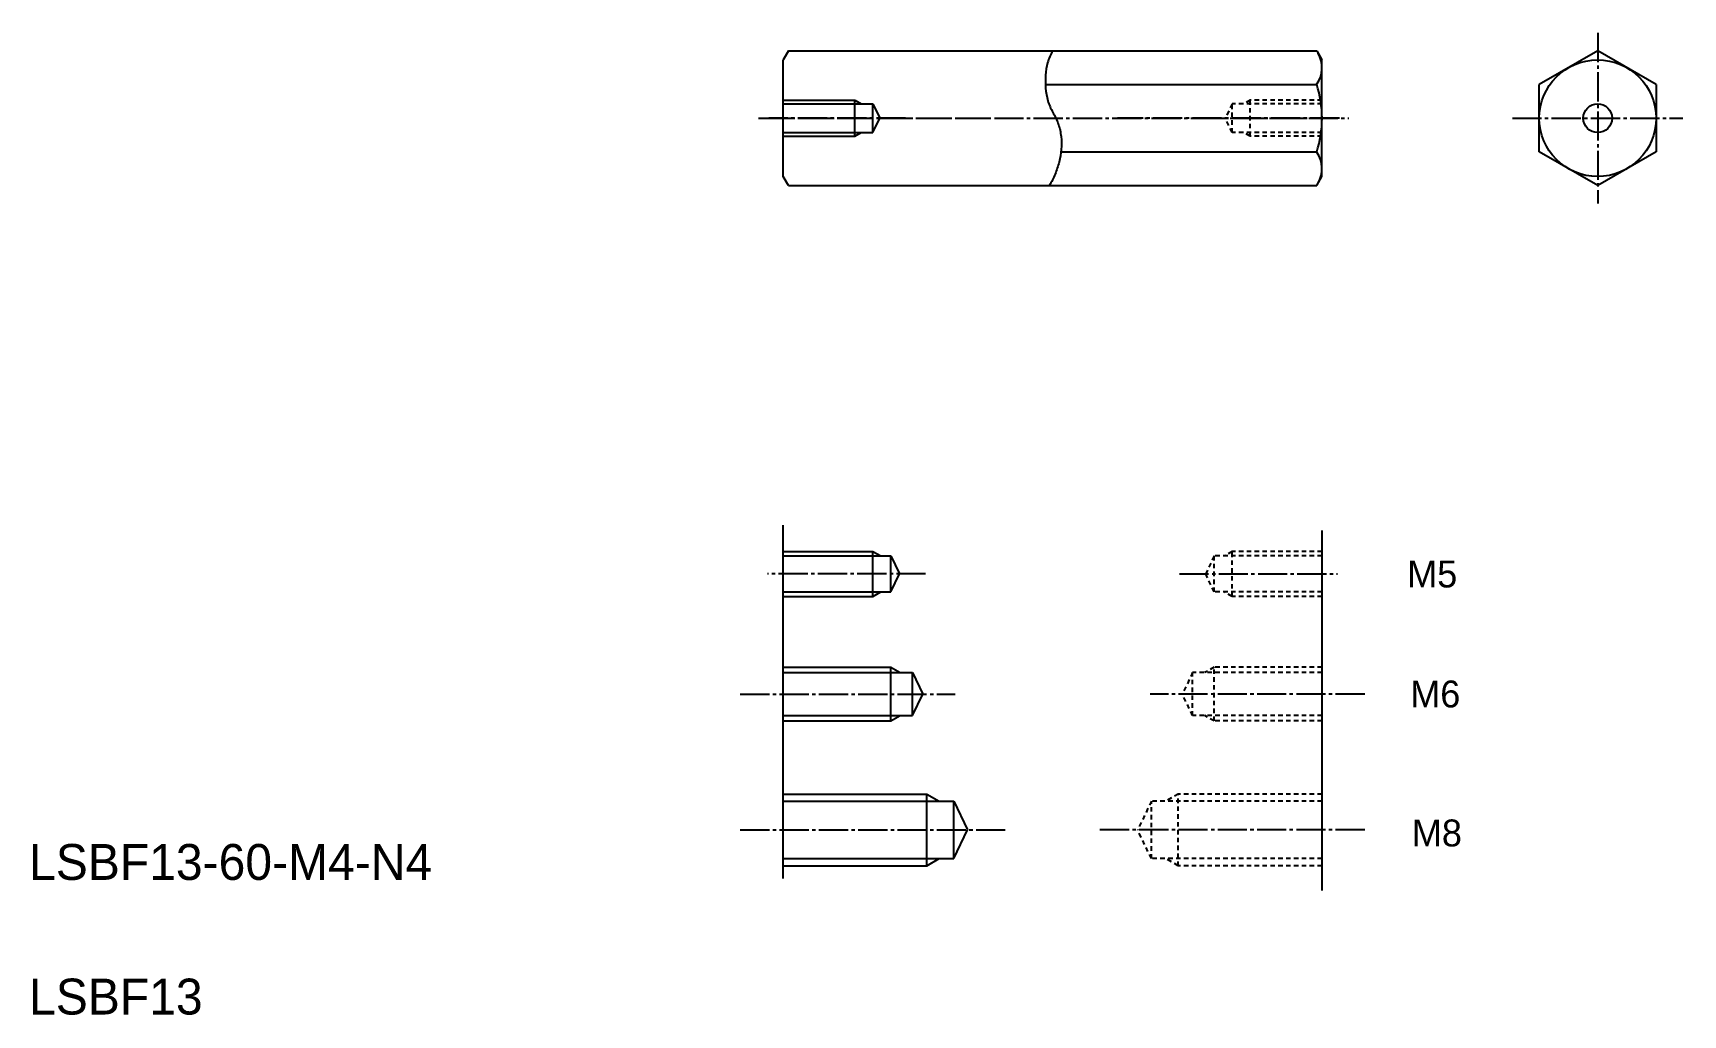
# Model space of a CAD drawing. Extents: x 10 to 194, y 10 to 119.
import ezdxf

# ---------------------------------------------------------------- set-up
doc = ezdxf.new("R2010")
doc.units = 0
doc.header["$LTSCALE"] = 0.25
doc.linetypes.add('CENTER', pattern=[17.5, 13, -1.5, 1.5, -1.5])
doc.linetypes.add('DASHED', pattern=[3.5, 2, -1.5])
doc.layers.get('0').update_dxf_attribs({"linetype": 'CONTINUOUS'})
doc.layers.add('CENTER', color=1, linetype='CENTER')

msp = doc.modelspace()

# ---------------------------------------------------------------- linework, layer by layer
at = {"linetype": 'CONTINUOUS'}
for p, q in [((94.55, 117.39), (93.97, 116.38)), ((93.97, 103.38), (93.97, 116.38)), ((94.55, 117.39), (153.39, 117.39)), ((153.39, 117.39), (153.97, 116.38)), ((153.97, 103.38), (153.97, 116.38)), ((184.67, 117.39), (178.17, 113.63)), ((191.17, 113.63), (184.67, 117.39)), ((93.97, 105.88), (93.97, 113.88)), ((123.18, 113.63), (153.38, 113.63)), ((178.17, 106.13), (178.17, 113.63)), ((191.17, 113.63), (191.17, 106.13)), ((124.91, 106.13), (153.38, 106.13)), ((184.67, 102.37), (178.17, 106.13)), ((191.17, 106.13), (184.67, 102.37)), ((94.55, 102.37), (93.97, 103.38)), ((153.39, 102.37), (153.97, 103.38)), ((94.55, 102.37), (153.39, 102.37))]:
    msp.add_line(p, q, dxfattribs=at)
for p, q in [((187.92, 115.51), (187.92, 115.51)), ((189.55, 114.57), (189.55, 114.57)), ((153.97, 105.88), (153.97, 113.88)), ((93.97, 107.88), (93.97, 111.88)), ((153.97, 107.88), (153.97, 111.88)), ((93.97, 25.15), (93.97, 64.53)), ((153.97, 63.93), (153.97, 23.81))]:
    msp.add_line(p, q)
at = {"color": 3, "linetype": 'CONTINUOUS'}
for p, q in [((93.97, 111.88), (101.97, 111.88)), ((101.97, 111.88), (102.66, 111.48)), ((93.97, 107.88), (101.97, 107.88)), ((101.97, 107.88), (102.66, 108.28)), ((93.97, 61.6), (103.97, 61.6)), ((103.97, 61.6), (104.84, 61.1)), ((103.97, 56.6), (104.84, 57.1)), ((93.97, 56.6), (103.97, 56.6)), ((93.97, 48.71), (105.97, 48.71)), ((105.97, 48.71), (107.01, 48.11)), ((93.97, 42.71), (105.97, 42.71)), ((105.97, 42.71), (107.01, 43.31)), ((93.97, 34.57), (109.97, 34.57)), ((109.97, 34.57), (111.36, 33.77)), ((93.97, 26.57), (109.97, 26.57)), ((109.97, 26.57), (111.36, 27.37))]:
    msp.add_line(p, q, dxfattribs=at)
at = {"color": 7}
for p, q in [((93.97, 111.48), (103.97, 111.48)), ((101.97, 107.88), (101.97, 111.88)), ((103.97, 108.28), (103.97, 111.48)), ((103.97, 111.48), (104.73, 109.88)), ((103.97, 108.28), (104.73, 109.88)), ((93.97, 108.28), (103.97, 108.28)), ((93.97, 61.1), (105.97, 61.1)), ((103.97, 56.6), (103.97, 61.6)), ((105.97, 57.1), (105.97, 61.1)), ((105.97, 61.1), (106.92, 59.1)), ((105.97, 57.1), (106.92, 59.1)), ((93.97, 57.1), (105.97, 57.1)), ((93.97, 48.11), (108.37, 48.11)), ((105.97, 42.71), (105.97, 48.71)), ((108.37, 43.31), (108.37, 48.11)), ((108.37, 48.11), (109.51, 45.71)), ((108.37, 43.31), (109.51, 45.71)), ((93.97, 43.31), (108.37, 43.31)), ((93.97, 33.77), (112.97, 33.77)), ((109.97, 26.57), (109.97, 34.57)), ((112.97, 27.37), (112.97, 33.77)), ((112.97, 33.77), (114.5, 30.57)), ((112.97, 27.37), (114.5, 30.57)), ((93.97, 27.37), (112.97, 27.37))]:
    msp.add_line(p, q, dxfattribs=at)
at = {"color": 3, "linetype": 'DASHED'}
for p, q in [((143.97, 111.48), (143.21, 109.88)), ((153.97, 111.48), (143.97, 111.48)), ((143.97, 108.28), (143.97, 111.48)), ((145.97, 111.88), (145.28, 111.48)), ((153.97, 111.88), (145.97, 111.88)), ((145.97, 107.88), (145.97, 111.88)), ((143.97, 108.28), (143.21, 109.88)), ((153.97, 108.28), (143.97, 108.28)), ((145.97, 107.88), (145.28, 108.28)), ((153.97, 107.88), (145.97, 107.88)), ((141.97, 61.1), (141.02, 59.1)), ((153.97, 61.1), (141.97, 61.1)), ((141.97, 57.1), (141.97, 61.1)), ((143.97, 61.6), (143.11, 61.1)), ((153.97, 61.6), (143.97, 61.6)), ((143.97, 56.6), (143.97, 61.6)), ((141.97, 57.1), (141.02, 59.1)), ((153.97, 57.1), (141.97, 57.1)), ((143.97, 56.6), (143.11, 57.1)), ((153.97, 56.6), (143.97, 56.6)), ((139.57, 48.11), (138.43, 45.71)), ((153.97, 48.11), (139.57, 48.11)), ((139.57, 43.31), (139.57, 48.11)), ((141.97, 48.71), (140.93, 48.11)), ((153.97, 48.71), (141.97, 48.71)), ((141.97, 42.71), (141.97, 48.71)), ((139.57, 43.31), (138.43, 45.71)), ((153.97, 43.31), (139.57, 43.31)), ((141.97, 42.71), (140.93, 43.31)), ((153.97, 42.71), (141.97, 42.71)), ((134.97, 33.77), (133.45, 30.57)), ((153.97, 33.77), (134.97, 33.77)), ((134.97, 27.37), (134.97, 33.77)), ((137.97, 34.57), (136.59, 33.77)), ((153.97, 34.57), (137.97, 34.57)), ((137.97, 26.57), (137.97, 34.57)), ((134.97, 27.37), (133.45, 30.57)), ((153.97, 27.37), (134.97, 27.37)), ((137.97, 26.57), (136.59, 27.37)), ((153.97, 26.57), (137.97, 26.57))]:
    msp.add_line(p, q, dxfattribs=at)
at = {"color": 3, "linetype": 'CONTINUOUS'}
msp.add_lwpolyline([(123.97, 117.39, 0.062818), (123.42, 116.07, 0.051133), (123.2, 114.66, 0.030519), (123.2, 113.24, 0.055043), (123.44, 111.83, 0.051913), (124, 110.52, -0.037729), (124.61, 109.23, -0.057416), (124.92, 107.84, -0.047254), (124.94, 106.41, -0.041388), (124.7, 105, -0.036731), (124.25, 103.65, -0.036458), (123.61, 102.37)], format="xyb", dxfattribs=at)
at = {"linetype": 'CONTINUOUS'}
msp.add_circle((184.67, 109.88), 6.5, dxfattribs=at)
at = {"color": 7}
msp.add_circle((184.67, 109.88), 1.6, dxfattribs=at)
at = {"linetype": 'CONTINUOUS'}
for centre, radius, start, end in [((150.72, 115.51), 3.25, 324.7356, 30), ((141.87, 109.88), 12.11, 341.9403, 18.0597), ((150.72, 104.25), 3.25, 330, 35.2644)]:
    msp.add_arc(centre, radius, start, end, dxfattribs=at)
at = {"layer": 'CENTER', "color": 1, "linetype": 'CENTER'}
for p, q in [((184.67, 119.38), (184.67, 100.38)), ((91.24, 109.88), (156.97, 109.88)), ((92.02, 109.88), (116.73, 109.88)), ((107.61, 109.88), (92.38, 109.88)), ((155.92, 109.88), (131.21, 109.88)), ((140.33, 109.88), (155.57, 109.88)), ((175.17, 109.88), (194.17, 109.88)), ((109.84, 59.1), (92.23, 59.1)), ((138.1, 59.1), (155.71, 59.1)), ((89.2, 45.71), (113.12, 45.71)), ((158.74, 45.71), (134.83, 45.71)), ((89.2, 30.57), (118.76, 30.57)), ((158.74, 30.57), (129.19, 30.57))]:
    msp.add_line(p, q, dxfattribs=at)

# ---------------------------------------------------------------- texts
at = {"color": 7}
for s, p in [('M5', (163.46, 57.59)), ('M6', (163.8, 44.22)), ('M8', (163.98, 28.73))]:
    msp.add_text(s, height=3, dxfattribs=at).set_placement(p)
for s, p in [('LSBF13-60-M4-N4', (10, 25)), ('LSBF13', (10, 10))]:
    msp.add_text(s, height=4).set_placement(p)

doc.saveas('drawing.dxf')
